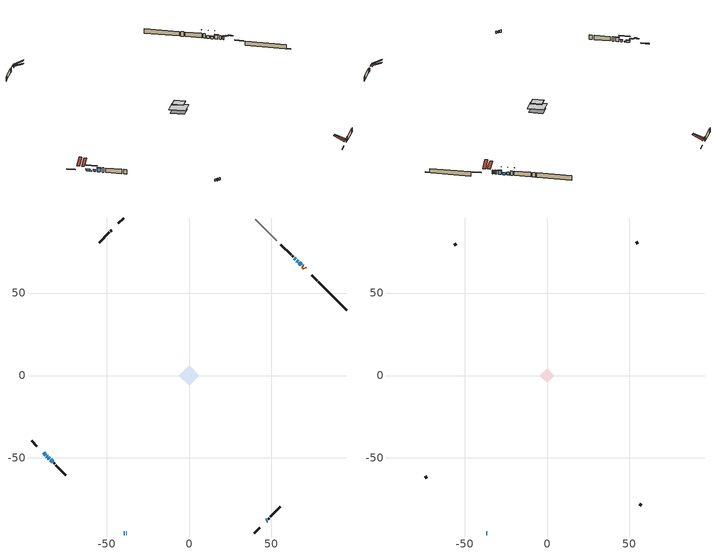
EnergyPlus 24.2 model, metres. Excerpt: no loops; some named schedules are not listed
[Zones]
conditioned space
 floor othersidecoefficients (Floor1 construction): -3.22,0 0,3.22 3.22,0 0,-3.22 z1.08
 floor adiabatic (AdiabaticFloorConstruction): -6.15,0 0,6.15 6.15,0 0,-6.15 z1.08
 floor foundation (Slab1 construction): -5.24,0 0,5.24 5.24,0 0,-5.24 z-1.28
 wall outside (RimJoist1 construction): 39.58,-95.56 42.81,-92.34 / -95.56,-39.58 -92.34,-42.81 / -39.58,95.56 -42.81,92.34 / 77.69,57.46 74.46,60.69 z1.08:1.38
 wall outside (AdiabaticWallConstruction 1): 70.27,64.88 69.89,65.26 / 69.23,65.92 68.72,66.43 z1.08:3.11
 wall outside (AdiabaticWallConstruction): -39.59,-95.56 -38.92,-95.56 / -37.99,-95.56 -37.73,-95.56 z1.08:2.3; -88.14,-47.01 -86.85,-48.3 / -85.32,-49.83 -84.67,-50.47 z1.08:2; -86.19,-48.96 -85.98,-49.17 z1.08:1.42; 68.06,67.08 66.86,68.29 / -84.02,-51.13 -82.81,-52.34 z1.08:3.15; 66.2,68.95 65.38,69.77 z1.08:2.12; 47.01,-88.14 47.33,-87.82 z1.08:2.39; 64.72,70.42 63.9,71.24 z1.08:2.57
 wall outside (Wall1 construction): 47.99,-87.16 48.67,-86.48 / -82.15,-52.99 -81.47,-53.68 / -47.01,88.14 -47.69,87.46 / 63.25,71.9 62.57,72.58 z1.08:3.52
 wall outside (Wall2 construction): 49.33,-85.82 55.47,-79.67 / -80.82,-54.33 -74.67,-60.48 / -48.35,86.8 -54.49,80.65 / 61.91,73.24 55.76,79.39 z1.08:3.52
 wall foundation (FoundationWall1 construction): 78.35,56.8,-1.28 78.35,56.8,1.08 93.84,41.31,1.08 93.84,41.31,-0.96 95.56,39.58,-0.96 95.56,39.58,-1.28
 wall adiabatic (Wall5 construction): 53.38,81.77 40.24,94.91 z1.08:3.52
 window (WindowConstruction 5): -39.58,-95.56 -38.92,-95.56 z1.08:2.3
 window (WindowConstruction 8): -88.14,-47.01 -86.85,-48.3 z1.08:1.99
 window (WindowConstruction 9): -86.19,-48.96 -85.98,-49.17 z1.08:1.42
 window (WindowConstruction 6): -37.99,-95.56 -37.73,-95.56 z1.08:2.3
 window (WindowConstruction): 68.06,67.09 66.86,68.29 z1.08:3.15
 window (WindowConstruction 1): 66.2,68.95 65.38,69.77 z1.08:2.12
 window (WindowConstruction 2): 47.01,-88.14 47.33,-87.82 z1.08:2.39
 window (WindowConstruction 3): -85.32,-49.83 -84.68,-50.47 z1.08:1.99
 window (WindowConstruction 4): -84.02,-51.13 -82.81,-52.34 z1.08:3.15
 window (WindowConstruction 7): 64.72,70.43 63.9,71.24 z1.08:2.57
 door (Door): 70.26,64.88 69.89,65.26 z1.08:3.11
 door (Door 1): 69.23,65.92 68.72,66.43 z1.08:3.11
 ceiling adiabatic (AdiabaticFloorConstruction): 0,-6.15 6.15,0 0,6.15 -6.15,0 z1.08
attic - vented
 floor to conditioned space (Floor2 construction Reversed): -4.15,0 0,4.15 4.15,0 0,-4.15 z3.52
 floor to conditioned space (Floor3 construction Reversed): -4.42,0 0,4.42 4.42,0 0,-4.42 z3.52
 wall outside (AdiabaticWallConstruction): -36.81,-95.56 -36.27,-95.56 z1.08:2.3
 wall outside (Wall3 construction): 56.13,-79.02 57.2,-77.95 / -74.01,-61.14 -72.94,-62.21 / -55.15,80 -56.22,78.93 / 55.1,80.04 54.04,81.11 z1.08:3.52
 window (WindowConstruction 10): -36.8,-95.56 -36.27,-95.56 z1.08:2.3
 roof outside (Roof1 construction): 44.57,-90.58,3.52 40.64,-86.66,6.29 39.54,-87.75,6.29 43.47,-91.68,3.52; -90.58,-44.57,3.52 -86.66,-40.64,6.29 -87.75,-39.54,6.29 -91.68,-43.47,3.52; -44.57,90.58,3.52 -40.64,86.66,6.29 -39.54,87.75,6.29 -43.47,91.68,3.52; 72.71,62.44,3.52 68.78,58.52,6.29 69.88,57.42,6.29 73.8,61.35,3.52
 roof outside (Roof2 construction): 46.35,-88.8,3.52 42.07,-84.52,5.54 40.95,-85.65,5.54 45.22,-89.92,3.52; -88.8,-46.35,3.52 -84.52,-42.07,5.54 -85.65,-40.95,5.54 -89.92,-45.22,3.52; -46.35,88.8,3.52 -42.07,84.52,5.54 -40.95,85.65,5.54 -45.22,89.92,3.52; 70.92,64.23,3.52 66.64,59.95,5.54 67.77,58.82,5.54 72.05,63.1,3.52
shading: -86.71,-48.44 -88.28,-46.87 -88.57,-47.16 -87,-48.73 z2.2; -83.9,-51.25 -88.27,-46.88 -88.56,-47.17 -84.19,-51.54 z4.36; 66.71,68.43 68.21,66.94 68.5,67.23 67,68.73 z3.35; 65.24,69.91 66.34,68.81 66.63,69.1 65.53,70.2 z2.32; 47.47,-87.67 46.87,-88.28 47.16,-88.57 47.76,-87.97 z2.59; -84.53,-50.62 -85.46,-49.68 -85.76,-49.98 -84.82,-50.91 z2.2; -82.67,-52.48 -84.16,-50.99 -84.45,-51.28 -82.96,-52.77 z3.35; 61.82,73.32 66.8,68.35 67.09,68.64 62.12,73.61 z5.51
[Building]
Building 1: Terrain=Suburbs
[Site:Location]
Mont Joli AP_QC: Latitude {deg}=48.61; Longitude {deg}=-68.21; Time Zone {hr}=-5; Elevation {m}=52; Keep Site Location Information=Yes
[Site:GroundTemperature:Shallow]
-0.843868, -3.04892, -3.2255, -2.1791, 2.02165, 6.20283, 9.82768, 12.1239, 12.319, 10.4514, 6.91898, 2.86606
[Site:WaterMainsTemperature]
Calculation Method=Schedule; Temperature Schedule=mains temperature schedule
[Material] Roughness=Rough; Thermal Absorptance=0.9
Name | Thickness {m} | Conductivity {W/m-K} | Density {kg/m3} | Specific Heat {J/kg-K} | Solar Absorptance | Visible Absorptance
asphalt or fiberglass shingles | 0.00635 | 0.162714 | 1121.4 | 1465.45 | 0.4 | 0.4
ceiling loosefill ins | 0.254 | 0.0480833 | 16.02 | 1046.75 | 0.7 | 0.7
ceiling stud and cavity | 0.1397 | 0.200853 | 65.682 | 1177.47 | 0.7 | 0.7
ceiling stud and cavity 1 | 0.1397 | 0.392753 | 65.682 | 1177.47 | 0.7 | 0.7
concrete 4.0 in. | 0.1016 | 1.803125 | 2242.8 | 837.4 | 0.7 | 0.7
concrete 8.0 in. | 0.2032 | 1.803125 | 2242.8 | 837.4 | 0.7 | 0.7
door material | 0.04445 | 0.0451087 | 512.64 | 1214.23 | 0.7 | 0.7
exterior vertical ins | 0.0589681 | 0.029427 | 32.04 | 1214.23 | 0.7 | 0.7
floor covering | 0.0127 | 0.0433444 | 54.468 | 1339.84 | 0.6 | 0.6
floor rigid ins | 0.103632 | 0.029427 | 32.04 | 1214.23 | 0.7 | 0.7
floor rigid ins 1; wall rigid ins 2 | 0.512978 | 0.029427 | 32.04 | 1214.23 | 0.7 | 0.7
floor stud and cavity | 0.1397 | 0.190305 | 92.3553 | 1139.71 | 0.7 | 0.7
floor stud and cavity 1 | 0.1397 | 1.75129 | 37.0049 | 1207.88 | 0.7 | 0.7
furniture material conditioned space 1 | 0.1524 | 0.115458 | 640.8 | 1214.23 | 0.6 | 0.6
gypsum board | 0.0127 | 0.160291 | 801 | 837.4 | 0.6 | 0.6
gypsum board 1 | 0.0127 | 0.160291 | 801 | 837.4 | 0.7 | 0.7
osb sheathing 0.5 in. | 0.0127 | 0.115458 | 512.64 | 1214.23 | 0.7 | 0.7
osb sheathing 0.75 in. | 0.01905 | 0.115458 | 512.64 | 1214.23 | 0.7 | 0.7
osb sheathing 2.0 in. | 0.0508 | 0.115458 | 512.64 | 1214.23 | 0.7 | 0.7
rim joist rigid ins; wall rigid ins | 0.051816 | 0.029427 | 32.04 | 1214.23 | 0.7 | 0.7
rim joist stud and cavity | 0.0508 | 0.0384882 | 125.044 | 1163.47 | 0.6 | 0.6
wall rigid ins 1 | 0.051816 | 0.029427 | 32.04 | 1214.23 | 0.4 | 0.4
wall stud and cavity | 0.1397 | 0.172477 | 139.0536 | 1170.24 | 0.7 | 0.7
wall stud and cavity 1 | 0.1397 | 0.143991 | 139.0536 | 1170.24 | 0.7 | 0.7
wall stud and cavity 2 | 0.0889 | 6.9971 | 50.32683 | 1063.81 | 0.6 | 0.6
wall stud and cavity 3 | 0.1397 | 0.123284 | 139.0536 | 1170.24 | 0.7 | 0.7
wall stud and cavity 4 | 0.0889 | 0.380278 | 52.3479 | 1209.89 | 0.7 | 0.7
wall stud and cavity 5 | 0.0889 | 0.391764 | 83.0341 | 1211.67 | 0.7 | 0.7
wood siding | 0.0254 | 0.102417 | 544.68 | 1172.36 | 0.4 | 0.4
wood siding 1 | 0.00254 | 0.102417 | 544.68 | 1172.36 | 0.4 | 0.4
wood siding 2; wood siding 3; wood siding 4 | 0.0254 | 0.102417 | 544.68 | 1172.36 | 0.7 | 0.7
[WindowMaterial:SimpleGlazingSystem]
Name | U-Factor {W/m2-K} | Solar Heat Gain Coefficient
WindowMaterial | 2.63913 | 0.42
WindowMaterial 1 | 3.30232 | 0.66
WindowMaterial 2 | 1.57905 | 0.29
WindowMaterial 3 | 1.43142 | 0.34
WindowMaterial 4 | 1.22418 | 0.4
WindowMaterial 5 | 6.71083 | 0.75
WindowMaterial 6 | 7.14236 | 0.61
WindowMaterial 7 | 1.31389 | 0.37
WindowMaterial 8 | 3.26144 | 0.43
WindowMaterial 9 | 6.73808 | 0.74
[Construction]
AdiabaticFloorConstruction: floor stud and cavity 1, floor rigid ins 1, osb sheathing 0.75 in., floor covering
AdiabaticWallConstruction: wood siding 3, wall rigid ins 2, wall stud and cavity 4, gypsum board
AdiabaticWallConstruction 1: wood siding 4, wall rigid ins 2, wall stud and cavity 4, gypsum board
Door; Door 1: door material
Floor1 construction: floor stud and cavity, floor rigid ins, osb sheathing 0.75 in., floor covering
Floor2 construction Reversed: gypsum board, ceiling stud and cavity, ceiling loosefill ins
Floor3 construction Reversed: gypsum board, ceiling stud and cavity 1, ceiling loosefill ins
FoundationWall1 construction: concrete 8.0 in., gypsum board 1
furniture construction conditioned space 1: furniture material conditioned space 1
PartitionWallConstruction: gypsum board, wall stud and cavity 5, gypsum board
RimJoist1 construction: wood siding 2, rim joist rigid ins, osb sheathing 2.0 in., rim joist stud and cavity
Roof1 construction; Roof2 construction: asphalt or fiberglass shingles
Slab1 construction: concrete 4.0 in.
Wall1 construction: wood siding, wall rigid ins, osb sheathing 0.5 in., wall stud and cavity, gypsum board
Wall2 construction: wood siding, wall rigid ins, osb sheathing 0.5 in., wall stud and cavity 1, gypsum board
Wall3 construction: wood siding 1, wall stud and cavity 2
Wall5 construction: wall rigid ins 1, osb sheathing 0.5 in., wall stud and cavity 3, gypsum board
WindowConstruction: WindowMaterial
WindowConstruction 1: WindowMaterial 1
WindowConstruction 10: WindowMaterial 9
WindowConstruction 2: WindowMaterial 2
WindowConstruction 3; WindowConstruction 8: WindowMaterial 3
WindowConstruction 4: WindowMaterial 4
WindowConstruction 5: WindowMaterial 5
WindowConstruction 6: WindowMaterial 6
WindowConstruction 7: WindowMaterial 7
WindowConstruction 9: WindowMaterial 8
[Zone] Multiplier=1; Part of Total Floor Area=Yes
Name | Volume {m3}
attic - vented | 40.4507
conditioned space | 348
[Space]
Name | Zone | Volume {m3}
attic - vented 1 | attic - vented | 40.4507
conditioned space 1 | conditioned space | 348
[ZoneInfiltration:EffectiveLeakageArea]
infil attic - vented 1: Zone or Space=attic - vented 1; Schedule=Always On Discrete; Effective Air Leakage Area {cm2}=2558.96; Stack Coefficient=0.000362662; Wind Coefficient=1.28668e-05
[ZoneMixing]
whole house fan mix: Zone or Space=attic - vented; Schedule=Always On Continuous; Design Flow Rate Calculation Method=Flow/Zone; Design Flow Rate {m3/s}=0; Source Zone or Space=conditioned space
[SurfaceProperty:OtherSideCoefficients]
other non-freezing space: Combined Convective/Radiative Film Coefficient {W/m2-K}=8.35; Constant Temperature Coefficient=1; External Dry-Bulb Temperature Coefficient=0; Ground Temperature Coefficient=0; Wind Speed Coefficient=0; Zone Air Temperature Coefficient=0; Constant Temperature Schedule=other non-freezing space; Previous Other Side Temperature Coefficient=0
[SurfaceProperty:ExposedFoundationPerimeter]
Slab1: Exposed Perimeter Calculation Method=TotalExposedPerimeter; Total Exposed Perimeter {m}=24.351
[InternalMass] Zone or ZoneList=conditioned space; Space or SpaceList=conditioned space 1
Name | Construction | Surface Area {m2}
furniture mass conditioned space 1 | furniture construction conditioned space 1 | 60.4719
partition wall mass | PartitionWallConstruction | 151.18
[Lights]
interior lighting: Zone or ZoneList or Space or SpaceList=conditioned space 1; Schedule=interior lighting schedule; Design Level Calculation Method=LightingLevel; Lighting Level {W}=343.2; Return Air Fraction=0; Fraction Radiant=0.6; Fraction Visible=0.2; Fraction Replaceable=1
[People]
occupants: Zone or ZoneList or Space or SpaceList=conditioned space 1; Number of People Schedule=occupants schedule; Number of People Calculation Method=People; Number of People=3; Fraction Radiant=0.314171; Sensible Heat Fraction=0.56303; Activity Level Schedule=occupants activity schedule; Carbon Dioxide Generation Rate {m3/s-W}=0; Enable ASHRAE 55 Comfort Warnings=No; Mean Radiant Temperature Calculation Type=EnclosureAveraged
[ElectricEquipment] Zone or ZoneList or Space or SpaceList=conditioned space 1; Design Level Calculation Method=EquipmentLevel
Name | Schedule | Design Level {W} | Fraction Latent | Fraction Radiant | Fraction Lost
clothes dryer | clothes dryer schedule | 140.772 | 0.015 | 0.081 | 0.85
clothes washer | clothes washer schedule | 32.1985 | 0.03 | 0.162 | 0.7
cooking range | cooking range schedule | 208.969 | 0.08 | 0.432 | 0.2
dishwasher | dishwasher schedule | 66.8632 | 0.3 | 0.18 | 0.4
fridge | fridge schedule | 72.9452 | 0 | 0.6 | 0
mech vent bath fan 0 | mech vent bath fan 0 schedule | 50.2 | 0 | 0 | 1
mech vent bath fan 1 | mech vent bath fan 1 schedule | 50.2 | 0 | 0 | 1
mech vent house fan | mech vent house fan schedule | 6.33333 | 0 | 0 | 1
mech vent house fan cfis | mech vent house fan cfis schedule | 0 | 0 | 0 | 0
mech vent range fan 0 | mech vent range fan 0 schedule | 57 | 0 | 0 | 1
misc plug loads | misc plug loads schedule | 494.7 | 0.045 | 0.513 | 0.1
whole house fan | Always On Discrete | 0 | 0 | 0 | 1
[OtherEquipment] Zone or ZoneList or Space or SpaceList=conditioned space 1; Design Level Calculation Method=EquipmentLevel
Name | Fuel Type | Schedule | Design Level {W} | Fraction Latent | Fraction Radiant | Fraction Lost
clothes dryer 1 | Electricity | clothes dryer schedule | 0 | 0.015 | 0.081 | 0.85
cooking range 1 | Electricity | cooking range schedule | 0 | 0.08 | 0.432 | 0.2
general water use latent | None | general water use schedule | 59.3978 | 1 | 0 | 0
general water use sensible | None | general water use schedule | -58.539 | 0 | 0.6 | 0
mech vent house fan latent load | None | Always On Discrete | 0 | 1 | 0 | 0
mech vent house fan sensible load | None | Always On Discrete | 0 | 0 | 0 | 0
water heater energy adjustment1 | Electricity | Always On Discrete | 0.01 | 0 | 0 | 1
[ZoneInfiltration:DesignFlowRate] Zone or ZoneList or Space or SpaceList=conditioned space 1; Schedule=Always On Discrete; Design Flow Rate Calculation Method=Flow/Zone; Design Flow Rate {m3/s}=0
infil flow; natural vent flow; whole house fan flow
[ZoneControl:Thermostat]
conditioned space Thermostat: Zone or ZoneList=conditioned space; Control Type Schedule=conditioned space Thermostat Schedule; Control 1=conditioned space temperature setpoint; Temperature Difference Between Cutout And Setpoint {deltaC}=0
[ThermostatSetpoint:DualSetpoint]
conditioned space temperature setpoint: Heating Setpoint Temperature Schedule=heating setpoint; Cooling Setpoint Temperature Schedule=cooling setpoint
[Zone equipment]
conditioned space: electric baseboard
[Foundation:Kiva]
Foundation Kiva 1: Initial Indoor Air Temperature {C}=18; Wall Height Above Grade {m}=1.08; Wall Depth Below Slab {m}=0.2032; Custom Block Material Name 1=exterior vertical ins; Custom Block Depth 1 {m}=2.36001; Custom Block X Position 1 {m}=0.2159; Custom Block Z Position 1 {m}=0
[Foundation:Kiva:Settings]
Soil Conductivity {W/m-K}=0.849921; Soil Density {kg/m3}=1842.3; Soil Specific Heat {J/kg-K}=418.7; Ground Solar Absorptivity=0.9; Ground Thermal Absorptivity=0.9; Ground Surface Roughness {m}=0.03; Far-Field Width {m}=40; Deep-Ground Boundary Condition=ZeroFlux; Deep-Ground Depth {m}=40; Minimum Cell Dimension {m}=0.2; Maximum Cell Growth Coefficient=3; Simulation Timestep=Timestep
[Exterior:Lights]
exterior lighting: Schedule=exterior lighting schedule; Design Level {W}=75.6
[EnergyManagementSystem:Sensor] Output:Variable or Output:Meter Index Key=conditioned space
Name | Output:Variable or Output:Meter
conditioned_space_clg_unmet_s | Zone Cooling Setpoint Not Met Time
conditioned_space_htg_unmet_s | Zone Heating Setpoint Not Met Time
fridge_tin_s; tin_s; tin_s_1 | Zone Mean Air Temperature
tout_s | Zone Outdoor Air Drybulb Temperature
win_s | Zone Air Humidity Ratio
[Schedule:Constant]
Name | Hourly Value
Always On Continuous; mech vent house fan schedule; mech vent house fan cfis schedule; Always On Discrete | 1
other non-freezing space; fridge schedule | 0
occupants activity schedule | 117.228
[Schedule:Week:Daily]
interior lighting schedule Week Rule - Jan1-Jan27: interior lighting schedule day, interior lighting schedule day, interior lighting schedule day, interior lighting schedule day, interior lighting schedule day, interior lighting schedule day, interior lighting schedule day, interior lighting schedule default day, interior lighting schedule default day, interior lighting schedule default day, interior lighting schedule default day, interior lighting schedule default day
interior lighting schedule Week Rule - Jan28-Feb3: interior lighting schedule day, interior lighting schedule day, interior lighting schedule day, interior lighting schedule day, interior lighting schedule day 1, interior lighting schedule day 1, interior lighting schedule day 1, interior lighting schedule default day, interior lighting schedule default day, interior lighting schedule default day, interior lighting schedule default day, interior lighting schedule default day
interior lighting schedule Week Rule - Feb4-Feb24: interior lighting schedule day 1, interior lighting schedule day 1, interior lighting schedule day 1, interior lighting schedule day 1, interior lighting schedule day 1, interior lighting schedule day 1, interior lighting schedule day 1, interior lighting schedule default day, interior lighting schedule default day, interior lighting schedule default day, interior lighting schedule default day, interior lighting schedule default day
interior lighting schedule Week Rule - Feb25-Mar3: interior lighting schedule day 1, interior lighting schedule day 1, interior lighting schedule day 1, interior lighting schedule day 1, interior lighting schedule day 2, interior lighting schedule day 2, interior lighting schedule day 2, interior lighting schedule default day, interior lighting schedule default day, interior lighting schedule default day, interior lighting schedule default day, interior lighting schedule default day
interior lighting schedule Week Rule - Mar4-Mar31: interior lighting schedule day 2, interior lighting schedule day 2, interior lighting schedule day 2, interior lighting schedule day 2, interior lighting schedule day 2, interior lighting schedule day 2, interior lighting schedule day 2, interior lighting schedule default day, interior lighting schedule default day, interior lighting schedule default day, interior lighting schedule default day, interior lighting schedule default day
interior lighting schedule Week Rule - Apr1-Apr28: interior lighting schedule day 3, interior lighting schedule day 3, interior lighting schedule day 3, interior lighting schedule day 3, interior lighting schedule day 3, interior lighting schedule day 3, interior lighting schedule day 3, interior lighting schedule default day, interior lighting schedule default day, interior lighting schedule default day, interior lighting schedule default day, interior lighting schedule default day
interior lighting schedule Week Rule - Apr29-May5: interior lighting schedule day 3, interior lighting schedule day 3, interior lighting schedule day 4, interior lighting schedule day 4, interior lighting schedule day 4, interior lighting schedule day 4, interior lighting schedule day 4, interior lighting schedule default day, interior lighting schedule default day, interior lighting schedule default day, interior lighting schedule default day, interior lighting schedule default day
interior lighting schedule Week Rule - May6-May26: interior lighting schedule day 4, interior lighting schedule day 4, interior lighting schedule day 4, interior lighting schedule day 4, interior lighting schedule day 4, interior lighting schedule day 4, interior lighting schedule day 4, interior lighting schedule default day, interior lighting schedule default day, interior lighting schedule default day, interior lighting schedule default day, interior lighting schedule default day
interior lighting schedule Week Rule - May27-Jun2: interior lighting schedule day 4, interior lighting schedule day 4, interior lighting schedule day 4, interior lighting schedule day 4, interior lighting schedule day 4, interior lighting schedule day 5, interior lighting schedule day 5, interior lighting schedule default day, interior lighting schedule default day, interior lighting schedule default day, interior lighting schedule default day, interior lighting schedule default day
interior lighting schedule Week Rule - Jun3-Jun30: interior lighting schedule day 5, interior lighting schedule day 5, interior lighting schedule day 5, interior lighting schedule day 5, interior lighting schedule day 5, interior lighting schedule day 5, interior lighting schedule day 5, interior lighting schedule default day, interior lighting schedule default day, interior lighting schedule default day, interior lighting schedule default day, interior lighting schedule default day
interior lighting schedule Week Rule - Jul1-Jul28: interior lighting schedule day 6, interior lighting schedule day 6, interior lighting schedule day 6, interior lighting schedule day 6, interior lighting schedule day 6, interior lighting schedule day 6, interior lighting schedule day 6, interior lighting schedule default day, interior lighting schedule default day, interior lighting schedule default day, interior lighting schedule default day, interior lighting schedule default day
interior lighting schedule Week Rule - Jul29-Aug4: interior lighting schedule day 6, interior lighting schedule day 6, interior lighting schedule day 6, interior lighting schedule day 7, interior lighting schedule day 7, interior lighting schedule day 7, interior lighting schedule day 7, interior lighting schedule default day, interior lighting schedule default day, interior lighting schedule default day, interior lighting schedule default day, interior lighting schedule default day
interior lighting schedule Week Rule - Aug5-Aug25: interior lighting schedule day 7, interior lighting schedule day 7, interior lighting schedule day 7, interior lighting schedule day 7, interior lighting schedule day 7, interior lighting schedule day 7, interior lighting schedule day 7, interior lighting schedule default day, interior lighting schedule default day, interior lighting schedule default day, interior lighting schedule default day, interior lighting schedule default day
interior lighting schedule Week Rule - Aug26-Sep1: interior lighting schedule day 7, interior lighting schedule day 7, interior lighting schedule day 7, interior lighting schedule day 7, interior lighting schedule day 7, interior lighting schedule day 7, interior lighting schedule day 8, interior lighting schedule default day, interior lighting schedule default day, interior lighting schedule default day, interior lighting schedule default day, interior lighting schedule default day
interior lighting schedule Week Rule - Sep2-Sep29: interior lighting schedule day 8, interior lighting schedule day 8, interior lighting schedule day 8, interior lighting schedule day 8, interior lighting schedule day 8, interior lighting schedule day 8, interior lighting schedule day 8, interior lighting schedule default day, interior lighting schedule default day, interior lighting schedule default day, interior lighting schedule default day, interior lighting schedule default day
interior lighting schedule Week Rule - Sep30-Oct6: interior lighting schedule day 8, interior lighting schedule day 9, interior lighting schedule day 9, interior lighting schedule day 9, interior lighting schedule day 9, interior lighting schedule day 9, interior lighting schedule day 9, interior lighting schedule default day, interior lighting schedule default day, interior lighting schedule default day, interior lighting schedule default day, interior lighting schedule default day
interior lighting schedule Week Rule - Oct7-Oct27: interior lighting schedule day 9, interior lighting schedule day 9, interior lighting schedule day 9, interior lighting schedule day 9, interior lighting schedule day 9, interior lighting schedule day 9, interior lighting schedule day 9, interior lighting schedule default day, interior lighting schedule default day, interior lighting schedule default day, interior lighting schedule default day, interior lighting schedule default day
interior lighting schedule Week Rule - Oct28-Nov3: interior lighting schedule day 9, interior lighting schedule day 9, interior lighting schedule day 9, interior lighting schedule day 9, interior lighting schedule day 10, interior lighting schedule day 10, interior lighting schedule day 10, interior lighting schedule default day, interior lighting schedule default day, interior lighting schedule default day, interior lighting schedule default day, interior lighting schedule default day
interior lighting schedule Week Rule - Nov4-Nov24: interior lighting schedule day 10, interior lighting schedule day 10, interior lighting schedule day 10, interior lighting schedule day 10, interior lighting schedule day 10, interior lighting schedule day 10, interior lighting schedule day 10, interior lighting schedule default day, interior lighting schedule default day, interior lighting schedule default day, interior lighting schedule default day, interior lighting schedule default day
interior lighting schedule Week Rule - Nov25-Dec1: interior lighting schedule day 10, interior lighting schedule day 10, interior lighting schedule day 10, interior lighting schedule day 10, interior lighting schedule day 10, interior lighting schedule day 10, interior lighting schedule day 11, interior lighting schedule default day, interior lighting schedule default day, interior lighting schedule default day, interior lighting schedule default day, interior lighting schedule default day
interior lighting schedule Week Rule - Dec2-Dec31: interior lighting schedule day 11, interior lighting schedule day 11, interior lighting schedule day 11, interior lighting schedule day 11, interior lighting schedule day 11, interior lighting schedule day 11, interior lighting schedule day 11, interior lighting schedule default day, interior lighting schedule default day, interior lighting schedule default day, interior lighting schedule default day, interior lighting schedule default day
occupants schedule Week Rule - Jan1-Dec31: occupants schedule day, occupants schedule day, occupants schedule day, occupants schedule day, occupants schedule day, occupants schedule day, occupants schedule day, occupants schedule default day, occupants schedule default day, occupants schedule default day, occupants schedule default day, occupants schedule default day
clothes dryer schedule Week Rule - Jan1-Dec31: clothes dryer schedule day, clothes dryer schedule day, clothes dryer schedule day, clothes dryer schedule day, clothes dryer schedule day, clothes dryer schedule day, clothes dryer schedule day, clothes dryer schedule default day, clothes dryer schedule default day, clothes dryer schedule default day, clothes dryer schedule default day, clothes dryer schedule default day
clothes washer schedule Week Rule - Jan1-Dec31: clothes washer schedule day, clothes washer schedule day, clothes washer schedule day, clothes washer schedule day, clothes washer schedule day, clothes washer schedule day, clothes washer schedule day, clothes washer schedule default day, clothes washer schedule default day, clothes washer schedule default day, clothes washer schedule default day, clothes washer schedule default day
cooking range schedule Week Rule - Jan1-Dec31: cooking range schedule day, cooking range schedule day, cooking range schedule day, cooking range schedule day, cooking range schedule day, cooking range schedule day, cooking range schedule day, cooking range schedule default day, cooking range schedule default day, cooking range schedule default day, cooking range schedule default day, cooking range schedule default day
dishwasher schedule Week Rule - Jan1-Dec31: dishwasher schedule day, dishwasher schedule day, dishwasher schedule day, dishwasher schedule day, dishwasher schedule day, dishwasher schedule day, dishwasher schedule day, dishwasher schedule default day, dishwasher schedule default day, dishwasher schedule default day, dishwasher schedule default day, dishwasher schedule default day
mech vent bath fan 0 schedule Week Rule - Jan1-Dec31: mech vent bath fan 0 schedule day, mech vent bath fan 0 schedule day, mech vent bath fan 0 schedule day, mech vent bath fan 0 schedule day, mech vent bath fan 0 schedule day, mech vent bath fan 0 schedule day, mech vent bath fan 0 schedule day, mech vent bath fan 0 schedule default day, mech vent bath fan 0 schedule default day, mech vent bath fan 0 schedule default day, mech vent bath fan 0 schedule default day, mech vent bath fan 0 schedule default day
mech vent bath fan 1 schedule Week Rule - Jan1-Dec31: mech vent bath fan 1 schedule day, mech vent bath fan 1 schedule day, mech vent bath fan 1 schedule day, mech vent bath fan 1 schedule day, mech vent bath fan 1 schedule day, mech vent bath fan 1 schedule day, mech vent bath fan 1 schedule day, mech vent bath fan 1 schedule default day, mech vent bath fan 1 schedule default day, mech vent bath fan 1 schedule default day, mech vent bath fan 1 schedule default day, mech vent bath fan 1 schedule default day
mech vent range fan 0 schedule Week Rule - Jan1-Dec31: mech vent range fan 0 schedule day, mech vent range fan 0 schedule day, mech vent range fan 0 schedule day, mech vent range fan 0 schedule day, mech vent range fan 0 schedule day, mech vent range fan 0 schedule day, mech vent range fan 0 schedule day, mech vent range fan 0 schedule default day, mech vent range fan 0 schedule default day, mech vent range fan 0 schedule default day, mech vent range fan 0 schedule default day, mech vent range fan 0 schedule default day
misc plug loads schedule Week Rule - Jan1-Dec31: misc plug loads schedule day, misc plug loads schedule day, misc plug loads schedule day, misc plug loads schedule day, misc plug loads schedule day, misc plug loads schedule day, misc plug loads schedule day, misc plug loads schedule default day, misc plug loads schedule default day, misc plug loads schedule default day, misc plug loads schedule default day, misc plug loads schedule default day
general water use schedule Week Rule - Jan1-Dec31: general water use schedule day, general water use schedule day, general water use schedule day, general water use schedule day, general water use schedule day, general water use schedule day, general water use schedule day, general water use schedule default day, general water use schedule default day, general water use schedule default day, general water use schedule default day, general water use schedule default day
exterior lighting schedule Week Rule - Jan1-Jan27: exterior lighting schedule day, exterior lighting schedule day, exterior lighting schedule day, exterior lighting schedule day, exterior lighting schedule day, exterior lighting schedule day, exterior lighting schedule day, exterior lighting schedule default day, exterior lighting schedule default day, exterior lighting schedule default day, exterior lighting schedule default day, exterior lighting schedule default day
exterior lighting schedule Week Rule - Jan28-Feb3: exterior lighting schedule day, exterior lighting schedule day, exterior lighting schedule day, exterior lighting schedule day, exterior lighting schedule day 1, exterior lighting schedule day 1, exterior lighting schedule day 1, exterior lighting schedule default day, exterior lighting schedule default day, exterior lighting schedule default day, exterior lighting schedule default day, exterior lighting schedule default day
exterior lighting schedule Week Rule - Feb4-Feb24: exterior lighting schedule day 1, exterior lighting schedule day 1, exterior lighting schedule day 1, exterior lighting schedule day 1, exterior lighting schedule day 1, exterior lighting schedule day 1, exterior lighting schedule day 1, exterior lighting schedule default day, exterior lighting schedule default day, exterior lighting schedule default day, exterior lighting schedule default day, exterior lighting schedule default day
exterior lighting schedule Week Rule - Feb25-Mar3: exterior lighting schedule day 1, exterior lighting schedule day 1, exterior lighting schedule day 1, exterior lighting schedule day 1, exterior lighting schedule day 2, exterior lighting schedule day 2, exterior lighting schedule day 2, exterior lighting schedule default day, exterior lighting schedule default day, exterior lighting schedule default day, exterior lighting schedule default day, exterior lighting schedule default day
exterior lighting schedule Week Rule - Mar4-Mar31: exterior lighting schedule day 2, exterior lighting schedule day 2, exterior lighting schedule day 2, exterior lighting schedule day 2, exterior lighting schedule day 2, exterior lighting schedule day 2, exterior lighting schedule day 2, exterior lighting schedule default day, exterior lighting schedule default day, exterior lighting schedule default day, exterior lighting schedule default day, exterior lighting schedule default day
exterior lighting schedule Week Rule - Apr1-Apr28: exterior lighting schedule day 3, exterior lighting schedule day 3, exterior lighting schedule day 3, exterior lighting schedule day 3, exterior lighting schedule day 3, exterior lighting schedule day 3, exterior lighting schedule day 3, exterior lighting schedule default day, exterior lighting schedule default day, exterior lighting schedule default day, exterior lighting schedule default day, exterior lighting schedule default day
exterior lighting schedule Week Rule - Apr29-May5: exterior lighting schedule day 3, exterior lighting schedule day 3, exterior lighting schedule day 4, exterior lighting schedule day 4, exterior lighting schedule day 4, exterior lighting schedule day 4, exterior lighting schedule day 4, exterior lighting schedule default day, exterior lighting schedule default day, exterior lighting schedule default day, exterior lighting schedule default day, exterior lighting schedule default day
exterior lighting schedule Week Rule - May6-May26: exterior lighting schedule day 4, exterior lighting schedule day 4, exterior lighting schedule day 4, exterior lighting schedule day 4, exterior lighting schedule day 4, exterior lighting schedule day 4, exterior lighting schedule day 4, exterior lighting schedule default day, exterior lighting schedule default day, exterior lighting schedule default day, exterior lighting schedule default day, exterior lighting schedule default day
exterior lighting schedule Week Rule - May27-Jun2: exterior lighting schedule day 4, exterior lighting schedule day 4, exterior lighting schedule day 4, exterior lighting schedule day 4, exterior lighting schedule day 4, exterior lighting schedule day 5, exterior lighting schedule day 5, exterior lighting schedule default day, exterior lighting schedule default day, exterior lighting schedule default day, exterior lighting schedule default day, exterior lighting schedule default day
exterior lighting schedule Week Rule - Jun3-Jun30: exterior lighting schedule day 5, exterior lighting schedule day 5, exterior lighting schedule day 5, exterior lighting schedule day 5, exterior lighting schedule day 5, exterior lighting schedule day 5, exterior lighting schedule day 5, exterior lighting schedule default day, exterior lighting schedule default day, exterior lighting schedule default day, exterior lighting schedule default day, exterior lighting schedule default day
[Schedule:Year]
interior lighting schedule: interior lighting schedule Week Rule - Jan1-Jan27, 1, 1, 1, 27, interior lighting schedule Week Rule - Jan28-Feb3, 1, 28, 2, 3, interior lighting schedule Week Rule - Feb4-Feb24, 2, 4, 2, 24, interior lighting schedule Week Rule - Feb25-Mar3, 2, 25, 3, 3, interior lighting schedule Week Rule - Mar4-Mar31, 3, 4, 3, 31, interior lighting schedule Week Rule - Apr1-Apr28, 4, 1, 4, 28, interior lighting schedule Week Rule - Apr29-May5, 4, 29, 5, 5, interior lighting schedule Week Rule - May6-May26, 5, 6, 5, 26, interior lighting schedule Week Rule - May27-Jun2, 5, 27, 6, 2, interior lighting schedule Week Rule - Jun3-Jun30, 6, 3, 6, 30, interior lighting schedule Week Rule - Jul1-Jul28, 7, 1, 7, 28, interior lighting schedule Week Rule - Jul29-Aug4, 7, 29, 8, 4, interior lighting schedule Week Rule - Aug5-Aug25, 8, 5, 8, 25, interior lighting schedule Week Rule - Aug26-Sep1, 8, 26, 9, 1, interior lighting schedule Week Rule - Sep2-Sep29, 9, 2, 9, 29, interior lighting schedule Week Rule - Sep30-Oct6, 9, 30, 10, 6, interior lighting schedule Week Rule - Oct7-Oct27, 10, 7, 10, 27, interior lighting schedule Week Rule - Oct28-Nov3, 10, 28, 11, 3, interior lighting schedule Week Rule - Nov4-Nov24, 11, 4, 11, 24, interior lighting schedule Week Rule - Nov25-Dec1, 11, 25, 12, 1, interior lighting schedule Week Rule - Dec2-Dec31, 12, 2, 12, 31
occupants schedule: occupants schedule Week Rule - Jan1-Dec31, 1, 1, 12, 31
clothes dryer schedule: clothes dryer schedule Week Rule - Jan1-Dec31, 1, 1, 12, 31
clothes washer schedule: clothes washer schedule Week Rule - Jan1-Dec31, 1, 1, 12, 31
cooking range schedule: cooking range schedule Week Rule - Jan1-Dec31, 1, 1, 12, 31
dishwasher schedule: dishwasher schedule Week Rule - Jan1-Dec31, 1, 1, 12, 31
mech vent bath fan 0 schedule: mech vent bath fan 0 schedule Week Rule - Jan1-Dec31, 1, 1, 12, 31
mech vent bath fan 1 schedule: mech vent bath fan 1 schedule Week Rule - Jan1-Dec31, 1, 1, 12, 31
mech vent range fan 0 schedule: mech vent range fan 0 schedule Week Rule - Jan1-Dec31, 1, 1, 12, 31
misc plug loads schedule: misc plug loads schedule Week Rule - Jan1-Dec31, 1, 1, 12, 31
general water use schedule: general water use schedule Week Rule - Jan1-Dec31, 1, 1, 12, 31
exterior lighting schedule: exterior lighting schedule Week Rule - Jan1-Jan27, 1, 1, 1, 27, exterior lighting schedule Week Rule - Jan28-Feb3, 1, 28, 2, 3, exterior lighting schedule Week Rule - Feb4-Feb24, 2, 4, 2, 24, exterior lighting schedule Week Rule - Feb25-Mar3, 2, 25, 3, 3, exterior lighting schedule Week Rule - Mar4-Mar31, 3, 4, 3, 31, exterior lighting schedule Week Rule - Apr1-Apr28, 4, 1, 4, 28, exterior lighting schedule Week Rule - Apr29-May5, 4, 29, 5, 5, exterior lighting schedule Week Rule - May6-May26, 5, 6, 5, 26, exterior lighting schedule Week Rule - May27-Jun2, 5, 27, 6, 2, exterior lighting schedule Week Rule - Jun3-Jun30, 6, 3, 6, 30, exterior lighting schedule Week Rule - Jul1-Jul28, 7, 1, 7, 28, exterior lighting schedule Week Rule - Jul29-Aug4, 7, 29, 8, 4, exterior lighting schedule Week Rule - Aug5-Aug25, 8, 5, 8, 25, exterior lighting schedule Week Rule - Aug26-Sep1, 8, 26, 9, 1, exterior lighting schedule Week Rule - Sep2-Sep29, 9, 2, 9, 29, exterior lighting schedule Week Rule - Sep30-Oct6, 9, 30, 10, 6, exterior lighting schedule Week Rule - Oct7-Oct27, 10, 7, 10, 27, exterior lighting schedule Week Rule - Oct28-Nov3, 10, 28, 11, 3, exterior lighting schedule Week Rule - Nov4-Nov24, 11, 4, 11, 24, exterior lighting schedule Week Rule - Nov25-Dec1, 11, 25, 12, 1, exterior lighting schedule Week Rule - Dec2-Dec31, 12, 2, 12, 31
[Schedule:Compact]
conditioned space Thermostat Schedule: Through: 12/31, For: AllDays, Until: 24:00, 4
mains temperature schedule: Through: 01/01, For: AllDays, Until: 24:00, 4.55833, Through: 01/02, For: AllDays, Until: 24:00, 4.48833, Through: 01/03, For: AllDays, Until: 24:00, 4.41944, Through: 01/04, For: AllDays, Until: 24:00, 4.35111, Through: 01/05, For: AllDays, Until: 24:00, 4.28389, Through: 01/06, For: AllDays, Until: 24:00, 4.21778, Through: 01/07, For: AllDays, Until: 24:00, 4.15278, Through: 01/08, For: AllDays, Until: 24:00, 4.08889, Through: 01/09, For: AllDays, Until: 24:00, 4.02611, Through: 01/10, For: AllDays, Until: 24:00, 3.96444, Through: 01/11, For: AllDays, Until: 24:00, 3.90333, Through: 01/12, For: AllDays, Until: 24:00, 3.84389, Through: 01/13, For: AllDays, Until: 24:00, 3.78556, Through: 01/14, For: AllDays, Until: 24:00, 3.72833, Through: 01/15, For: AllDays, Until: 24:00, 3.67222, Through: 01/16, For: AllDays, Until: 24:00, 3.61722, Through: 01/17, For: AllDays, Until: 24:00, 3.56333, Through: 01/18, For: AllDays, Until: 24:00, 3.51111, Through: 01/19, For: AllDays, Until: 24:00, 3.46, Through: 01/20, For: AllDays, Until: 24:00, 3.41, Through: 01/21, For: AllDays, Until: 24:00, 3.36111, Through: 01/22, For: AllDays, Until: 24:00, 3.31389, Through: 01/23, For: AllDays, Until: 24:00, 3.26778, Through: 01/24, For: AllDays, Until: 24:00, 3.22278, Through: 01/25, For: AllDays, Until: 24:00, 3.17944, Through: 01/26, For: AllDays, Until: 24:00, 3.13722, Through: 01/27, For: AllDays, Until: 24:00, 3.09667, Through: 01/28, For: AllDays, Until: 24:00, 3.05722, Through: 01/29, For: AllDays, Until: 24:00, 3.01944, Through: 01/30, For: AllDays, Until: 24:00, 2.98278, Through: 01/31, For: AllDays, Until: 24:00, 2.94778, Through: 02/01, For: AllDays, Until: 24:00, 2.91389, Through: 02/02, For: AllDays, Until: 24:00, 2.88167, Through: 02/03, For: AllDays, Until: 24:00, 2.85056, Through: 02/04, For: AllDays, Until: 24:00, 2.82111, Through: 02/05, For: AllDays, Until: 24:00, 2.79278, Through: 02/06, For: AllDays, Until: 24:00, 2.76667, Through: 02/07, For: AllDays, Until: 24:00, 2.74111, Through: 02/08, For: AllDays, Until: 24:00, 2.71778, Through: 02/09, For: AllDays, Until: 24:00, 2.69556, Through: 02/10, For: AllDays, Until: 24:00, 2.675, Through: 02/11, For: AllDays, Until: 24:00, 2.65556, Through: 02/12, For: AllDays, Until: 24:00, 2.63833, Through: 02/13, For: AllDays, Until: 24:00, 2.62222, Through: 02/14, For: AllDays, Until: 24:00, 2.60722, Through: 02/15, For: AllDays, Until: 24:00, 2.59389, Through: 02/16, For: AllDays, Until: 24:00, 2.58278, Through: 02/17, For: AllDays, Until: 24:00, 2.57222, Through: 02/18, For: AllDays, Until: 24:00, 2.56389, Through: 02/19, For: AllDays, Until: 24:00, 2.55667, Through: 02/20, For: AllDays, Until: 24:00, 2.55111, Through: 02/21, For: AllDays, Until: 24:00, 2.54722, Through: 02/22, For: AllDays, Until: 24:00, 2.545, Through: 02/23, For: AllDays, Until: 24:00, 2.54389, Through: 02/24, For: AllDays, Until: 24:00, 2.54444, Through: 02/25, For: AllDays, Until: 24:00, 2.54667, Through: 02/26, For: AllDays, Until: 24:00, 2.55056, Through: 02/27, For: AllDays, Until: 24:00, 2.55556, Through: 02/28, For: AllDays, Until: 24:00, 2.56222, Through: 03/01, For: AllDays, Until: 24:00, 2.57056, Through: 03/02, For: AllDays, Until: 24:00, 2.58, Through: 03/03, For: AllDays, Until: 24:00, 2.59167, Through: 03/04, For: AllDays, Until: 24:00, 2.60444, Through: 03/05, For: AllDays, Until: 24:00, 2.61889, Through: 03/06, For: AllDays, Until: 24:00, 2.63444, Through: 03/07, For: AllDays, Until: 24:00, 2.65167, Through: 03/08, For: AllDays, Until: 24:00, 2.67056, Through: 03/09, For: AllDays, Until: 24:00, 2.69111, Through: 03/10, For: AllDays, Until: 24:00, 2.71278, Through: 03/11, For: AllDays, Until: 24:00, 2.73611, Through: 03/12, For: AllDays, Until: 24:00, 2.76111, Through: 03/13, For: AllDays, Until: 24:00, 2.78722, Through: 03/14, For: AllDays, Until: 24:00, 2.815, Through: 03/15, For: AllDays, Until: 24:00, 2.84389, Through: 03/16, For: AllDays, Until: 24:00, 2.87444, Through: 03/17, For: AllDays, Until: 24:00, 2.90667, Through: 03/18, For: AllDays, Until: 24:00, 2.94, Through: 03/19, For: AllDays, Until: 24:00, 2.975, Through: 03/20, For: AllDays, Until: 24:00, 3.01111, Through: 03/21, For: AllDays, Until: 24:00, 3.04889, Through: 03/22, For: AllDays, Until: 24:00, 3.08833, Through: 03/23, For: AllDays, Until: 24:00, 3.12833, Through: 03/24, For: AllDays, Until: 24:00, 3.17056, Through: 03/25, For: AllDays, Until: 24:00, 3.21333, Through: 03/26, For: AllDays, Until: 24:00, 3.25778, Through: 03/27, For: AllDays, Until: 24:00, 3.30389, Through: 03/28, For: AllDays, Until: 24:00, 3.35111, Through: 03/29, For: AllDays, Until: 24:00, 3.39944, Through: 03/30, For: AllDays, Until: 24:00, 3.44889, Through: 03/31, For: AllDays, Until: 24:00, 3.5, Through: 04/01, For: AllDays, Until: 24:00, 3.55222, Through: 04/02, For: AllDays, Until: 24:00, 3.60556, Through: 04/03, For: AllDays, Until: 24:00, 3.66, Through: 04/04, For: AllDays, Until: 24:00, 3.71611, Through: 04/05, For: AllDays, Until: 24:00, 3.77278, Through: 04/06, For: AllDays, Until: 24:00, 3.83111, Through: 04/07, For: AllDays, Until: 24:00, 3.89056, Through: 04/08, For: AllDays, Until: 24:00, 3.95111, Through: 04/09, For: AllDays, Until: 24:00, 4.01278, Through: 04/10, For: AllDays, Until: 24:00, 4.075, Through: 04/11, For: AllDays, Until: 24:00, 4.13889, Through: 04/12, For: AllDays, Until: 24:00, 4.20389, Through: 04/13, For: AllDays, Until: 24:00, 4.27, Through: 04/14, For: AllDays, Until: 24:00, 4.33667, Through: 04/15, For: AllDays, Until: 24:00, 4.40444, Through: 04/16, For: AllDays, Until: 24:00, 4.47333, Through: 04/17, For: AllDays, Until: 24:00, 4.54333, Through: 04/18, For: AllDays, Until: 24:00, 4.61389, Through: 04/19, For: AllDays, Until: 24:00, 4.68556, Through: 04/20, For: AllDays, Until: 24:00, 4.75833, Through: 04/21, For: AllDays, Until: 24:00, 4.83167, Through: 04/22, For: AllDays, Until: 24:00, 4.90611, Through: 04/23, For: AllDays, Until: 24:00, 4.98111, Through: 04/24, For: AllDays, Until: 24:00, 5.05722, Through: 04/25, For: AllDays, Until: 24:00, 5.13389, Through: 04/26, For: AllDays, Until: 24:00, 5.21167, Through: 04/27, For: AllDays, Until: 24:00, 5.29, Through: 04/28, For: AllDays, Until: 24:00, 5.36889, Through: 04/29, For: AllDays, Until: 24:00, 5.44833, Through: 04/30, For: AllDays, Until: 24:00, 5.52889, Through: 05/01, For: AllDays, Until: 24:00, 5.61, Through: 05/02, For: AllDays, Until: 24:00, 5.69111, Through: 05/03, For: AllDays, Until: 24:00, 5.77333, Through: 05/04, For: AllDays, Until: 24:00, 5.85667, Through: 05/05, For: AllDays, Until: 24:00, 5.94, Through: 05/06, For: AllDays, Until: 24:00, 6.02389, Through: 05/07, For: AllDays, Until: 24:00, 6.10778, Through: 05/08, For: AllDays, Until: 24:00, 6.19278, Through: 05/09, For: AllDays, Until: 24:00, 6.27833, Through: 05/10, For: AllDays, Until: 24:00, 6.36389, Through: 05/11, For: AllDays, Until: 24:00, 6.45, Through: 05/12, For: AllDays, Until: 24:00, 6.53667, Through: 05/13, For: AllDays, Until: 24:00, 6.62333, Through: 05/14, For: AllDays, Until: 24:00, 6.71056, Through: 05/15, For: AllDays, Until: 24:00, 6.79778, Through: 05/16, For: AllDays, Until: 24:00, 6.88556, Through: 05/17, For: AllDays, Until: 24:00, 6.97389, Through: 05/18, For: AllDays, Until: 24:00, 7.06222, Through: 05/19, For: AllDays, Until: 24:00, 7.15056, Through: 05/20, For: AllDays, Until: 24:00, 7.23889, Through: 05/21, For: AllDays, Until: 24:00, 7.32778, Through: 05/22, For: AllDays, Until: 24:00, 7.41667, Through: 05/23, For: AllDays, Until: 24:00, 7.50556, Through: 05/24, For: AllDays, Until: 24:00, 7.59444, Through: 05/25, For: AllDays, Until: 24:00, 7.68333, Through: 05/26, For: AllDays, Until: 24:00, 7.77278, Through: 05/27, For: AllDays, Until: 24:00, 7.86167, Through: 05/28, For: AllDays, Until: 24:00, 7.95056, Through: 05/29, For: AllDays, Until: 24:00, 8.03944, Through: 05/30, For: AllDays, Until: 24:00, 8.12833, Through: 05/31, For: AllDays, Until: 24:00, 8.21722, Through: 06/01, For: AllDays, Until: 24:00, 8.30556, Through: 06/02, For: AllDays, Until: 24:00, 8.39389, Through: 06/03, For: AllDays, Until: 24:00, 8.48222, Through: 06/04, For: AllDays, Until: 24:00, 8.57, Through: 06/05, For: AllDays, Until: 24:00, 8.65778, Through: 06/06, For: AllDays, Until: 24:00, 8.745, Through: 06/07, For: AllDays, Until: 24:00, 8.83222, Through: 06/08, For: AllDays, Until: 24:00, 8.91889, Through: 06/09, For: AllDays, Until: 24:00, 9.00556, Through: 06/10, For: AllDays, Until: 24:00, 9.09167, Through: 06/11, For: AllDays, Until: 24:00, 9.17722, Through: 06/12, For: AllDays, Until: 24:00, 9.26222, Through: 06/13, For: AllDays, Until: 24:00, 9.34722, Through: 06/14, For: AllDays, Until: 24:00, 9.43111, Through: 06/15, For: AllDays, Until: 24:00, 9.515, Through: 06/16, For: AllDays, Until: 24:00, 9.59833, Through: 06/17, For: AllDays, Until: 24:00, 9.68111, Through: 06/18, For: AllDays, Until: 24:00, 9.76333, Through: 06/19, For: AllDays, Until: 24:00, 9.84444, Through: 06/20, For: AllDays, Until: 24:00, 9.92556, Through: 06/21, For: AllDays, Until: 24:00, 10.0056, Through: 06/22, For: AllDays, Until: 24:00, 10.085, Through: 06/23, For: AllDays, Until: 24:00, 10.1639, Through: 06/24, For: AllDays, Until: 24:00, 10.2422, Through: 06/25, For: AllDays, Until: 24:00, 10.3194, Through: 06/26, For: AllDays, Until: 24:00, 10.3961, Through: 06/27, For: AllDays, Until: 24:00, 10.4717, Through: 06/28, For: AllDays, Until: 24:00, 10.5467, Through: 06/29, For: AllDays, Until: 24:00, 10.6206, Through: 06/30, For: AllDays, Until: 24:00, 10.6939, Through: 07/01, For: AllDays, Until: 24:00, 10.7667, Through: 07/02, For: AllDays, Until: 24:00, 10.8378, Through: 07/03, For: AllDays, Until: 24:00, 10.9083, Through: 07/04, For: AllDays, Until: 24:00, 10.9783, Through: 07/05, For: AllDays, Until: 24:00, 11.0467, Through: 07/06, For: AllDays, Until: 24:00, 11.1144, Through: 07/07, For: AllDays, Until: 24:00, 11.1811, Through: 07/08, For: AllDays, Until: 24:00, 11.2467, Through: 07/09, For: AllDays, Until: 24:00, 11.3111, Through: 07/10, For: AllDays, Until: 24:00, 11.375, Through: 07/11, For: AllDays, Until: 24:00, 11.4372, Through: 07/12, For: AllDays, Until: 24:00, 11.4989, Through: 07/13, For: AllDays, Until: 24:00, 11.5589, Through: 07/14, For: AllDays, Until: 24:00, 11.6178, Through: 07/15, For: AllDays, Until: 24:00, 11.6761, Through: 07/16, For: AllDays, Until: 24:00, 11.7328, Through: 07/17, For: AllDays, Until: 24:00, 11.7883, Through: 07/18, For: AllDays, Until: 24:00, 11.8428, Through: 07/19, For: AllDays, Until: 24:00, 11.8956, Through: 07/20, For: AllDays, Until: 24:00, 11.9478, Through: 07/21, For: AllDays, Until: 24:00, 11.9983, Through: 07/22, For: AllDays, Until: 24:00, 12.0478, Through: 07/23, For: AllDays, Until: 24:00, 12.0956, Through: 07/24, For: AllDays, Until: 24:00, 12.1428, Through: 07/25, For: AllDays, Until: 24:00, 12.1883, Through: 07/26, For: AllDays, Until: 24:00, 12.2322, Through: 07/27, For: AllDays, Until: 24:00, 12.275, Through: 07/28, For: AllDays, Until: 24:00, 12.3167, Through: 07/29, For: AllDays, Until: 24:00, 12.3567, Through: 07/30, For: AllDays, Until: 24:00, 12.3956, Through: 07/31, For: AllDays, Until: 24:00, 12.4328, Through: 08/01, For: AllDays, Until: 24:00, 12.4689, Through: 08/02, For: AllDays, Until: 24:00, 12.5033, Through: 08/03, For: AllDays, Until: 24:00, 12.5367, Through: 08/04, For: AllDays, Until: 24:00, 12.5683, Through: 08/05, For: AllDays, Until: 24:00, 12.5983, Through: 08/06, For: AllDays, Until: 24:00, 12.6272, Through: 08/07, For: AllDays, Until: 24:00, 12.6544, Through: 08/08, For: AllDays, Until: 24:00, 12.6806, Through: 08/09, For: AllDays, Until: 24:00, 12.705, Through: 08/10, For: AllDays, Until: 24:00, 12.7278, Through: 08/11, For: AllDays, Until: 24:00, 12.7494, Through: 08/12, For: AllDays, Until: 24:00, 12.7694, Through: 08/13, For: AllDays, Until: 24:00, 12.7878, Through: 08/14, For: AllDays, Until: 24:00, 12.805, Through: 08/15, For: AllDays, Until: 24:00, 12.8206, Through: 08/16, For: AllDays, Until: 24:00, 12.8344, Through: 08/17, For: AllDays, Until: 24:00, 12.8467, Through: 08/18, For: AllDays, Until: 24:00, 12.8578, Through: 08/19, For: AllDays, Until: 24:00, 12.8672, Through: 08/20, For: AllDays, Until: 24:00, 12.875, Through: 08/21, For: AllDays, Until: 24:00, 12.8817, Through: 08/22, For: AllDays, Until: 24:00, 12.8867, Through: 08/23, For: AllDays, Until: 24:00, 12.89, Through: 08/24, For: AllDays, Until: 24:00, 12.8917, Through: 08/25, For: AllDays, Until: 24:00, 12.8917, Through: 08/26, For: AllDays, Until: 24:00, 12.8906, Through: 08/27, For: AllDays, Until: 24:00, 12.8878, Through: 08/28, For: AllDays, Until: 24:00, 12.8833, Through: 08/29, For: AllDays, Until: 24:00, 12.8772, Through: 08/30, For: AllDays, Until: 24:00, 12.87, Through: 08/31, For: AllDays, Until: 24:00, 12.8611, Through: 09/01, For: AllDays, Until: 24:00, 12.8506, Through: 09/02, For: AllDays, Until: 24:00, 12.8389, Through: 09/03, For: AllDays, Until: 24:00, 12.825, Through: 09/04, For: AllDays, Until: 24:00, 12.81, Through: 09/05, For: AllDays, Until: 24:00, 12.7939, Through: 09/06, For: AllDays, Until: 24:00, 12.7756, Through: 09/07, For: AllDays, Until: 24:00, 12.7561, Through: 09/08, For: AllDays, Until: 24:00, 12.735, Through: 09/09, For: AllDays, Until: 24:00, 12.7128, Through: 09/10, For: AllDays, Until: 24:00, 12.6889, Through: 09/11, For: AllDays, Until: 24:00, 12.6633, Through: 09/12, For: AllDays, Until: 24:00, 12.6367, Through: 09/13, For: AllDays, Until: 24:00, 12.6078, Through: 09/14, For: AllDays, Until: 24:00, 12.5783, Through: 09/15, For: AllDays, Until: 24:00, 12.5472, Through: 09/16, For: AllDays, Until: 24:00, 12.5144, Through: 09/17, For: AllDays, Until: 24:00, 12.48, Through: 09/18, For: AllDays, Until: 24:00, 12.4444, Through: 09/19, For: AllDays, Until: 24:00, 12.4078, Through: 09/20, For: AllDays, Until: 24:00, 12.3694, Through: 09/21, For: AllDays, Until: 24:00, 12.33, Through: 09/22, For: AllDays, Until: 24:00, 12.2889, Through: 09/23, For: AllDays, Until: 24:00, 12.2467, Through: 09/24, For: AllDays, Until: 24:00, 12.2028, Through: 09/25, For: AllDays, Until: 24:00, 12.1578, Through: 09/26, For: AllDays, Until: 24:00, 12.1111, Through: 09/27, For: AllDays, Until: 24:00, 12.0633, Through: 09/28, For: AllDays, Until: 24:00, 12.0144, Through: 09/29, For: AllDays, Until: 24:00, 11.9644, Through: 09/30, For: AllDays, Until: 24:00, 11.9128, Through: 10/01, For: AllDays, Until: 24:00, 11.86, Through: 10/02, For: AllDays, Until: 24:00, 11.8061, Through: 10/03, For: AllDays, Until: 24:00, 11.7511, Through: 10/04, For: AllDays, Until: 24:00, 11.6944, Through: 10/05, For: AllDays, Until: 24:00, 11.6372, Through: 10/06, For: AllDays, Until: 24:00, 11.5783, Through: 10/07, For: AllDays, Until: 24:00, 11.5183, Through: 10/08, For: AllDays, Until: 24:00, 11.4578, Through: 10/09, For: AllDays, Until: 24:00, 11.3956, Through: 10/10, For: AllDays, Until: 24:00, 11.3322, Through: 10/11, For: AllDays, Until: 24:00, 11.2678, Through: 10/12, For: AllDays, Until: 24:00, 11.2028, Through: 10/13, For: AllDays, Until: 24:00, 11.1367, Through: 10/14, For: AllDays, Until: 24:00, 11.0689, Through: 10/15, For: AllDays, Until: 24:00, 11.0006, Through: 10/16, For: AllDays, Until: 24:00, 10.9317, Through: 10/17, For: AllDays, Until: 24:00, 10.8611, Through: 10/18, For: AllDays, Until: 24:00, 10.79, Through: 10/19, For: AllDays, Until: 24:00, 10.7178, Through: 10/20, For: AllDays, Until: 24:00, 10.645, Through: 10/21, For: AllDays, Until: 24:00, 10.5711, Through: 10/22, For: AllDays, Until: 24:00, 10.4961, Through: 10/23, For: AllDays, Until: 24:00, 10.4211, Through: 10/24, For: AllDays, Until: 24:00, 10.3444, Through: 10/25, For: AllDays, Until: 24:00, 10.2672, Through: 10/26, For: AllDays, Until: 24:00, 10.1894, Through: 10/27, For: AllDays, Until: 24:00, 10.1111, Through: 10/28, For: AllDays, Until: 24:00, 10.0317, Through: 10/29, For: AllDays, Until: 24:00, 9.95167, Through: 10/30, For: AllDays, Until: 24:00, 9.87111, Through: 10/31, For: AllDays, Until: 24:00, 9.79, Through: 11/01, For: AllDays, Until: 24:00, 9.70778, Through: 11/02, For: AllDays, Until: 24:00, 9.62556, Through: 11/03, For: AllDays, Until: 24:00, 9.54222, Through: 11/04, For: AllDays, Until: 24:00, 9.45889, Through: 11/05, For: AllDays, Until: 24:00, 9.37444, Through: 11/06, For: AllDays, Until: 24:00, 9.29, Through: 11/07, For: AllDays, Until: 24:00, 9.205, Through: 11/08, For: AllDays, Until: 24:00, 9.11944, Through: 11/09, For: AllDays, Until: 24:00, 9.03389, Through: 11/10, For: AllDays, Until: 24:00, 8.94722, Through: 11/11, For: AllDays, Until: 24:00, 8.86056, Through: 11/12, For: AllDays, Until: 24:00, 8.77389, Through: 11/13, For: AllDays, Until: 24:00, 8.68611, Through: 11/14, For: AllDays, Until: 24:00, 8.59889, Through: 11/15, For: AllDays, Until: 24:00, 8.51111, Through: 11/16, For: AllDays, Until: 24:00, 8.42278, Through: 11/17, For: AllDays, Until: 24:00, 8.33444, Through: 11/18, For: AllDays, Until: 24:00, 8.24611, Through: 11/19, For: AllDays, Until: 24:00, 8.15722, Through: 11/20, For: AllDays, Until: 24:00, 8.06833, Through: 11/21, For: AllDays, Until: 24:00, 7.97944, Through: 11/22, For: AllDays, Until: 24:00, 7.89056, Through: 11/23, For: AllDays, Until: 24:00, 7.80167, Through: 11/24, For: AllDays, Until: 24:00, 7.71278, Through: 11/25, For: AllDays, Until: 24:00, 7.62389, Through: 11/26, For: AllDays, Until: 24:00, 7.53444, Through: 11/27, For: AllDays, Until: 24:00, 7.44556, Through: 11/28, For: AllDays, Until: 24:00, 7.35667, Through: 11/29, For: AllDays, Until: 24:00, 7.26778, Through: 11/30, For: AllDays, Until: 24:00, 7.17944, Through: 12/01, For: AllDays, Until: 24:00, 7.09111, Through: 12/02, For: AllDays, Until: 24:00, 7.00278, Through: 12/03, For: AllDays, Until: 24:00, 6.91444, Through: 12/04, For: AllDays, Until: 24:00, 6.82667, Through: 12/05, For: AllDays, Until: 24:00, 6.73889, Through: 12/06, For: AllDays, Until: 24:00, 6.65167, Through: 12/07, For: AllDays, Until: 24:00, 6.565, Through: 12/08, For: AllDays, Until: 24:00, 6.47833, Through: 12/09, For: AllDays, Until: 24:00, 6.39222, Through: 12/10, For: AllDays, Until: 24:00, 6.30611, Through: 12/11, For: AllDays, Until: 24:00, 6.22056, Through: 12/12, For: AllDays, Until: 24:00, 6.13556, Through: 12/13, For: AllDays, Until: 24:00, 6.05111, Through: 12/14, For: AllDays, Until: 24:00, 5.96722, Through: 12/15, For: AllDays, Until: 24:00, 5.88389, Through: 12/16, For: AllDays, Until: 24:00, 5.80056, Through: 12/17, For: AllDays, Until: 24:00, 5.71833, Through: 12/18, For: AllDays, Until: 24:00, 5.63667, Through: 12/19, For: AllDays, Until: 24:00, 5.555, Through: 12/20, For: AllDays, Until: 24:00, 5.47444, Through: 12/21, For: AllDays, Until: 24:00, 5.395, Through: 12/22, For: AllDays, Until: 24:00, 5.31556, Through: 12/23, For: AllDays, Until: 24:00, 5.23722, Through: 12/24, For: AllDays, Until: 24:00, 5.15944, Through: 12/25, For: AllDays, Until: 24:00, 5.08222, Through: 12/26, For: AllDays, Until: 24:00, 5.00611, Through: 12/27, For: AllDays, Until: 24:00, 4.93056, Through: 12/28, For: AllDays, Until: 24:00, 4.85611, Through: 12/29, For: AllDays, Until: 24:00, 4.78222, Through: 12/30, For: AllDays, Until: 24:00, 4.70944, Through: 12/31, For: AllDays, Until: 24:00, 4.63722
